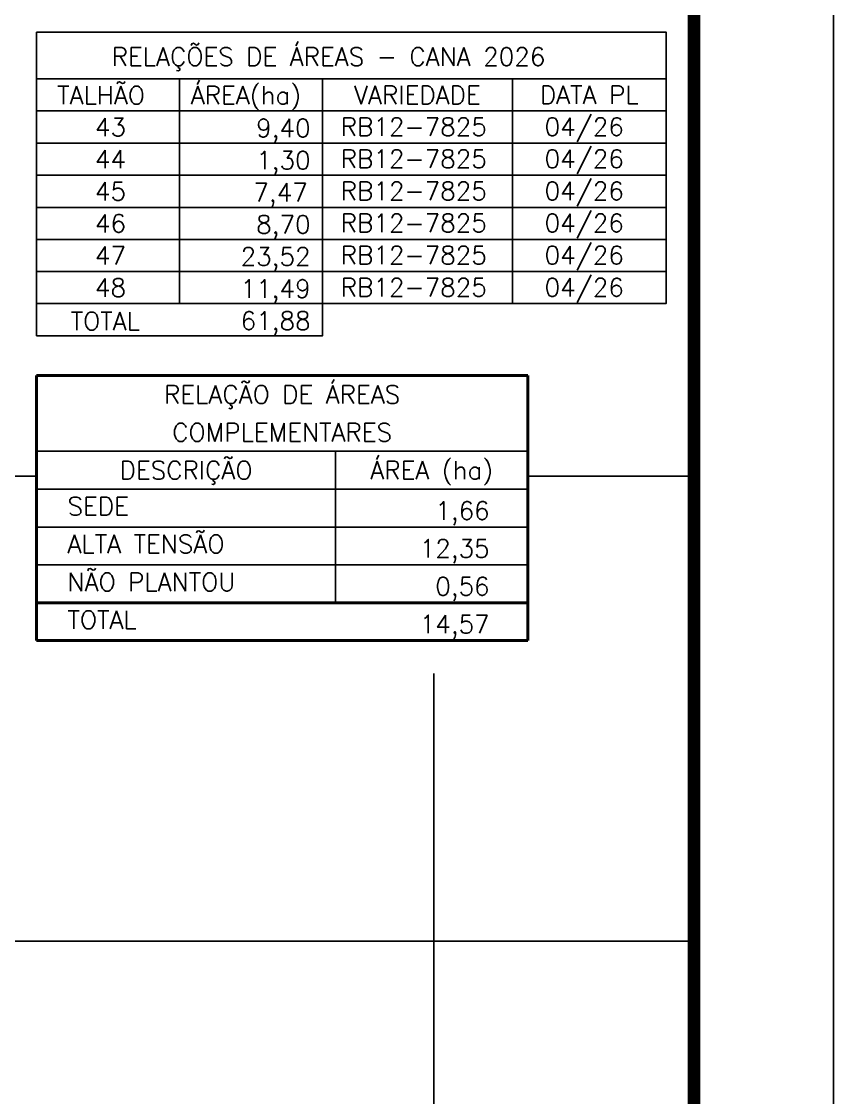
# Model space of a CAD drawing. Header units: millimetres. Extents: x 733975 to 738430, y 7821792 to 7824942.
# Drawn here: x 737556 to 738430, y 7822632 to 7823789 of the extents above; entities that cross this region are included whole.
import ezdxf
from ezdxf.enums import TextEntityAlignment as Align

# ---------------------------------------------------------------- set-up
doc = ezdxf.new("R2010")
doc.units = ezdxf.units.MM
doc.linetypes.add('LIN0', pattern=[0])
for name, color, linetype in [('MALHA', 8, 'Continuous'), ('MARGEM', 5, 'Continuous'), ('QUADRO_DE_AREAS_CANA_2026', 7, 'Continuous'), ('QUADRO_DE_AREAS_COMPLEMENTARES', 7, 'Continuous')]:
    doc.layers.add(name, color=color, linetype=linetype)
doc.styles.add('Simplex', font='simplex.shx')

msp = doc.modelspace()

# ---------------------------------------------------------------- linework, layer by layer
at = {"layer": 'MALHA', "color": 8}
for points in [[(737343.4, 7823300), (737572.6, 7823300)], [(738101, 7823300), (738279.7, 7823300)], [(738000, 7823087.7), (738000, 7822459), (738000, 7822246.8)], [(737248, 7822800), (738279.7, 7822800)]]:
    msp.add_lwpolyline(points, dxfattribs=at)
at = {"layer": 'MARGEM', "color": 174, "linetype": 'LIN0', "flags": 128}
msp.add_lwpolyline([(738429.7, 7824941.8), (733974.7, 7824941.8), (733974.7, 7821791.8), (738429.7, 7821791.8)], close=True, dxfattribs=at)
at = {"layer": 'MARGEM', "color": 174, "linetype": 'LIN0', "const_width": 13.6, "flags": 128}
msp.add_lwpolyline([(738279.7, 7824791.8), (734124.7, 7824791.8), (734124.7, 7821941.8), (738279.7, 7821941.8)], close=True, dxfattribs=at)
at = {"layer": 'QUADRO_DE_AREAS_CANA_2026', "color": 7, "linetype": 'Continuous'}
for p, q in [((738249.7, 7823727), (737572.6, 7823727)), ((737726.4, 7823727), (737726.4, 7823485.4)), ((737880.2, 7823727), (737880.2, 7823485.4)), ((738084.3, 7823727), (738084.3, 7823485.4)), ((738249.7, 7823692.5), (737572.6, 7823692.5)), ((738249.7, 7823658), (737572.6, 7823658)), ((738249.7, 7823623.5), (737572.6, 7823623.5)), ((738249.7, 7823588.9), (737572.6, 7823588.9)), ((738249.7, 7823554.4), (737572.6, 7823554.4)), ((738249.7, 7823519.9), (737572.6, 7823519.9)), ((737880.2, 7823485.4), (737572.6, 7823485.4))]:
    msp.add_line(p, q, dxfattribs=at)
at = {"layer": 'QUADRO_DE_AREAS_CANA_2026', "color": 174, "linetype": 'Continuous'}
msp.add_lwpolyline([(737572.6, 7823777.3), (737572.6, 7823450.9), (737880.2, 7823450.9), (737880.2, 7823485.4), (738249.7, 7823485.4), (738249.7, 7823777.3)], close=True, dxfattribs=at)
at = {"layer": 'QUADRO_DE_AREAS_COMPLEMENTARES', "color": 174, "linetype": 'ByBlock', "lineweight": 40}
for p, q in [((737572.6, 7823286.1), (737572.6, 7823408.2)), ((737572.6, 7823408.2), (738101, 7823408.2)), ((738101, 7823286.1), (738101, 7823408.2)), ((737572.6, 7823286.1), (737572.6, 7823123.2)), ((738101, 7823286.1), (738101, 7823123.2)), ((738101, 7823163.9), (737572.6, 7823163.9)), ((738101, 7823123.2), (737572.6, 7823123.2))]:
    msp.add_line(p, q, dxfattribs=at)
at = {"layer": 'QUADRO_DE_AREAS_COMPLEMENTARES', "linetype": 'Continuous'}
for p, q in [((738101, 7823326.8), (737572.6, 7823326.8)), ((737894.2, 7823326.8), (737894.2, 7823163.9)), ((738101, 7823286.1), (737572.6, 7823286.1)), ((738101, 7823245.3), (737572.6, 7823245.3)), ((738101, 7823204.6), (737572.6, 7823204.6))]:
    msp.add_line(p, q, dxfattribs=at)

# ---------------------------------------------------------------- texts
at = {"layer": 'QUADRO_DE_AREAS_CANA_2026', "color": 7, "linetype": 'Continuous', "style": 'Simplex'}
msp.add_text('RELAÇÕES DE ÁREAS - CANA 2026', height=19.5, dxfattribs=at).set_placement((737653.5, 7823741.1))
at = {"layer": 'QUADRO_DE_AREAS_CANA_2026', "linetype": 'Continuous', "style": 'Simplex'}
for s, p in [('TALHÃO', (737594.8, 7823699.7)), ('ÁREA(ha)', (737738.5, 7823699.7)), (' RB12-7825', (737886.4, 7823665.8)), ('04/26', (738119, 7823665.8)), ('43', (737635.4, 7823665.4)), ('44', (737635.4, 7823630.9)), (' RB12-7825', (737886.4, 7823631.3)), ('04/26', (738119, 7823631.3)), ('45', (737635.4, 7823596.4)), (' RB12-7825', (737886.4, 7823596.8)), ('04/26', (738119, 7823596.8)), ('46', (737635.4, 7823561.9)), (' RB12-7825', (737886.4, 7823562.3)), ('04/26', (738119, 7823562.3)), ('47', (737635.4, 7823527.4)), (' RB12-7825', (737886.4, 7823527.8)), ('04/26', (738119, 7823527.8)), ('48', (737635.4, 7823492.9)), (' RB12-7825', (737886.4, 7823493.2)), ('04/26', (738119, 7823493.2)), ('TOTAL', (737609.4, 7823456.9))]:
    msp.add_text(s, height=19.5, dxfattribs=at).set_placement(p)
for s, p in [('VARIEDADE', (737982.2, 7823709.7)), ('DATA PL', (738167, 7823709.8))]:
    msp.add_text(s, height=19.5, dxfattribs=at).set_placement(p, align=Align.MIDDLE_CENTER)
for s, p in [('9,40', (737867.3, 7823664.4)), ('1,30', (737867.3, 7823629.8)), ('7,47', (737864.3, 7823595.3)), ('8,70', (737867.3, 7823560.8)), ('23,52', (737867.3, 7823526.3)), ('11,49', (737867.3, 7823491.8)), ('61,88', (737867.3, 7823457.3))]:
    msp.add_text(s, height=19.5, dxfattribs=at).set_placement(p, align=Align.RIGHT)
at = {"layer": 'QUADRO_DE_AREAS_COMPLEMENTARES', "linetype": 'Continuous', "style": 'Simplex'}
for s, p in [('RELAÇÃO DE ÁREAS', (737836.8, 7823387.8)), ('COMPLEMENTARES', (737836.8, 7823347.1)), ('DESCRIÇÃO', (737733.4, 7823306.4)), ('ÁREA (ha)', (737997.6, 7823306.4))]:
    msp.add_text(s, height=19.5, dxfattribs=at).set_placement(p, align=Align.MIDDLE_CENTER)
for s, p in [('SEDE', (737605.9, 7823267.7)), ('ALTA TENSÃO', (737605.9, 7823227)), ('NÃO PLANTOU', (737605.9, 7823186.3)), ('TOTAL', (737605.9, 7823145.6))]:
    msp.add_text(s, height=19.5, dxfattribs=at).set_placement(p, align=Align.MIDDLE_LEFT)
for s, p in [('1,66', (738059.9, 7823253.2)), ('12,35', (738059.9, 7823212.5)), ('0,56', (738059.9, 7823171.8)), ('14,57', (738059.9, 7823131.1))]:
    msp.add_text(s, height=19.5, dxfattribs=at).set_placement(p, align=Align.RIGHT)

doc.saveas('drawing.dxf')
